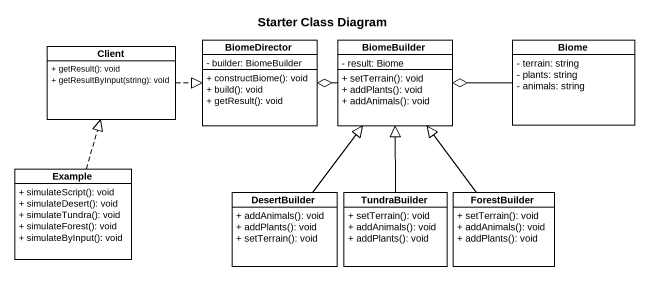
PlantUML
@startuml
title Starter Class Diagram
hide circle
hide empty members
skinparam classAttributeIconSize 0
class Client {
  + getResult(): void
  + getResultByInput(string): void
}
class BiomeDirector {
  - builder: BiomeBuilder
  + constructBiome(): void
  + build(): void
  + getResult(): void
}
class BiomeBuilder {
  - result: Biome
  + setTerrain(): void
  + addPlants(): void
  + addAnimals(): void
}
class Biome {
  - terrain: string
  - plants: string
  - animals: string
}
class Example {
  + simulateScript(): void
  + simulateDesert(): void
  + simulateTundra(): void
  + simulateForest(): void
  + simulateByInput(): void
}
class DesertBuilder {
  + addAnimals(): void
  + addPlants(): void
  + setTerrain(): void
}
class TundraBuilder {
  + setTerrain(): void
  + addAnimals(): void
  + addPlants(): void
}
class ForestBuilder {
  + setTerrain(): void
  + addAnimals(): void
  + addPlants(): void
}
Client .right.|> BiomeDirector
BiomeBuilder -left-o BiomeDirector
Biome -left-o BiomeBuilder
Example .up.|> Client
DesertBuilder -up-|> BiomeBuilder
TundraBuilder -up-|> BiomeBuilder
ForestBuilder -up-|> BiomeBuilder
@enduml
